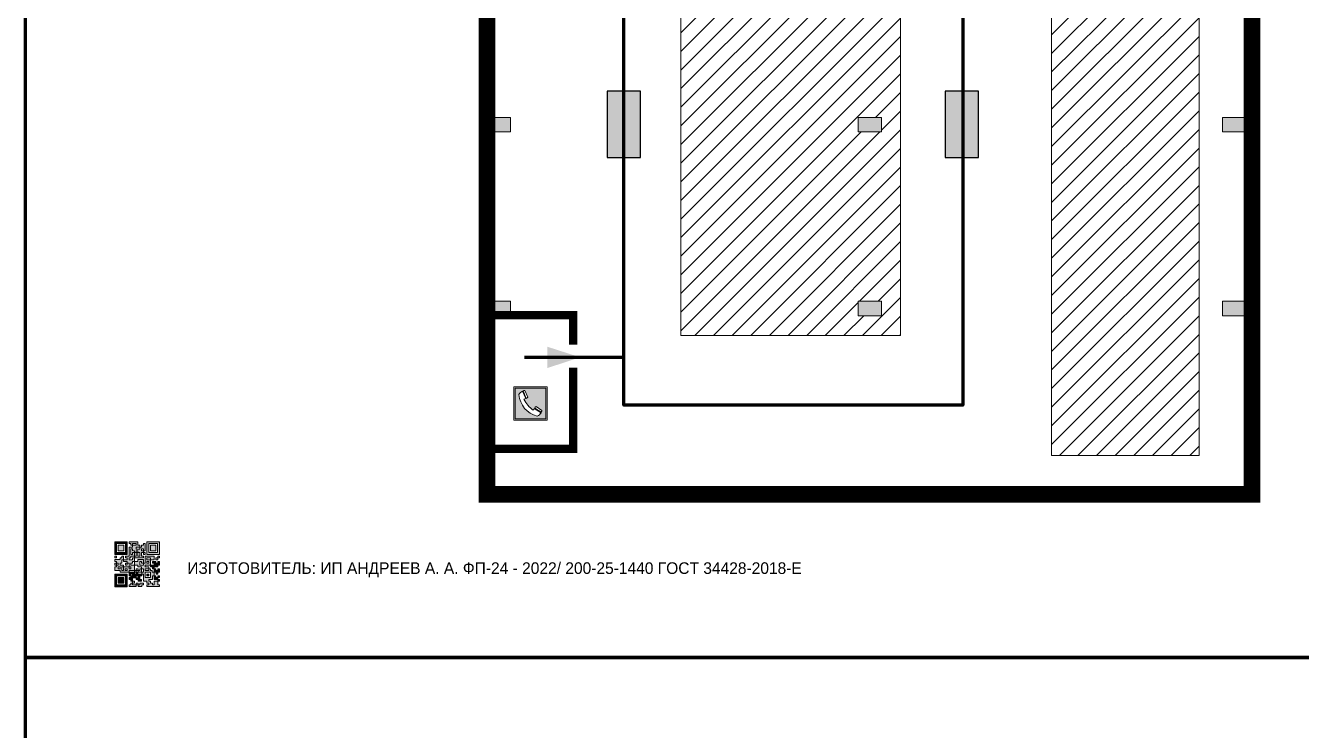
# Model space of a CAD drawing. Header units: millimetres. Extents: x 13114 to 67229, y 22859 to 38520.
# Drawn here: x 29931.4 to 30238.9, y 30482.2 to 30652.2 of the extents above; entities that cross this region are included whole.
import ezdxf

# ---------------------------------------------------------------- set-up
doc = ezdxf.new("R2010")
doc.units = ezdxf.units.MM
doc.layers.add('План_Штампы', color=7, linetype='Continuous')
doc.styles.add('обычный', font='arial.ttf')

# ---------------------------------------------------------------- blocks, each defined once
blk = doc.blocks.new('QR')
at = {"lineweight": 0}
h = blk.add_hatch(color=256, dxfattribs=at)
h.dxf.hatch_style = 1
h.paths.add_polyline_path([(9241.16, 2687.38), (9242.01, 2687.38), (9242.01, 2687.83), (9241.59, 2687.83), (9241.59, 2688.68), (9239.45, 2688.68), (9239.45, 2688.25), (9239.86, 2688.25), (9239.86, 2687.83), (9240.29, 2687.83), (9240.29, 2688.25), (9241.16, 2688.25), (9241.16, 2687.83), (9240.29, 2687.83), (9240.29, 2687.38), (9239.45, 2687.38), (9239.45, 2685.22), (9238.57, 2685.22), (9238.57, 2684.8), (9239.02, 2684.8), (9239.02, 2684.37), (9238.13, 2684.37), (9238.13, 2683.92), (9239.02, 2683.92), (9239.02, 2683.5), (9239.44, 2683.5), (9239.44, 2682.64), (9239.87, 2682.64), (9239.87, 2682.18), (9239.44, 2682.18), (9239.44, 2682.64), (9238.13, 2682.64), (9238.13, 2681.76), (9237.71, 2681.76), (9237.71, 2682.64), (9238.13, 2682.64), (9238.13, 2683.07), (9237.27, 2683.07), (9237.27, 2683.51), (9237.71, 2683.51), (9237.71, 2684.37), (9238.13, 2684.37), (9238.13, 2685.22), (9237.71, 2685.22), (9237.71, 2684.8), (9237.28, 2684.8), (9237.28, 2684.38), (9235.98, 2684.38), (9235.98, 2683.92), (9236.4, 2683.92), (9236.4, 2683.49), (9236.84, 2683.49), (9236.84, 2683.07), (9236.4, 2683.07), (9236.4, 2682.64), (9235.98, 2682.64), (9235.98, 2681.76), (9237.29, 2681.76), (9237.29, 2681.33), (9239.43, 2681.33), (9239.43, 2681.76), (9240.74, 2681.76), (9240.74, 2683.05), (9239.87, 2683.05), (9239.87, 2683.5), (9240.29, 2683.5), (9240.29, 2683.91), (9240.74, 2683.91), (9240.74, 2684.81), (9240.29, 2684.81), (9240.29, 2684.79), (9240.29, 2684.37), (9239.45, 2684.37), (9239.45, 2684.8), (9239.87, 2684.8), (9239.87, 2685.21), (9240.74, 2685.21), (9240.74, 2686.1), (9240.29, 2686.1), (9240.29, 2685.64), (9239.86, 2685.64), (9239.86, 2686.95), (9240.29, 2686.95), (9240.29, 2686.52), (9240.74, 2686.52), (9240.74, 2686.1), (9241.16, 2686.1), (9241.16, 2686.53), (9241.59, 2686.53), (9241.59, 2686.1), (9242.02, 2686.1), (9242.02, 2685.21), (9241.59, 2685.21), (9241.59, 2686.1), (9241.16, 2686.1), (9241.16, 2685.21), (9240.74, 2685.21), (9240.74, 2684.81), (9242.89, 2684.81), (9242.89, 2685.22), (9242.47, 2685.22), (9242.47, 2686.11), (9242.89, 2686.11), (9242.89, 2686.52), (9242.46, 2686.52), (9242.46, 2686.95), (9242.89, 2686.95), (9242.89, 2686.52), (9243.32, 2686.52), (9243.32, 2688.26), (9242.9, 2688.26), (9242.9, 2687.83), (9242.47, 2687.83), (9242.47, 2687.38), (9242.01, 2687.38), (9242.01, 2686.94), (9241.16, 2686.94)])
h.paths.add_polyline_path([(9239.02, 2682.18), (9239.02, 2681.76), (9238.54, 2681.76), (9238.54, 2682.18)], flags=16)
h.paths.add_polyline_path([(9237.27, 2682.65), (9237.27, 2682.19), (9236.83, 2682.19), (9236.83, 2682.65)], flags=16)
h = blk.add_hatch(color=256, dxfattribs=at)
h.dxf.hatch_style = 1
h.paths.add_polyline_path([(9238.15, 2687.83), (9236.83, 2687.83), (9236.83, 2686.52), (9238.15, 2686.52)], flags=0)
h.paths.add_polyline_path([(9239.01, 2685.65), (9239.01, 2688.68), (9235.98, 2688.68), (9235.98, 2685.65)])
h.paths.add_polyline_path([(9236.41, 2686.1), (9236.41, 2688.26), (9238.56, 2688.26), (9238.56, 2686.1)], flags=16)
h.paths.add_polyline_path([(9236.83, 2686.52), (9236.83, 2687.83), (9238.15, 2687.83), (9238.15, 2686.52)], flags=0)
h = blk.add_hatch(color=256, dxfattribs=at)
h.dxf.hatch_style = 1
h.paths.add_polyline_path([(9238.15, 2686.52), (9238.15, 2687.83), (9236.83, 2687.83), (9236.83, 2686.52)])
h.paths.add_polyline_path([(9245.91, 2686.52), (9245.91, 2687.83), (9244.59, 2687.83), (9244.59, 2686.52)], flags=0)
h.paths.add_polyline_path([(9246.77, 2685.65), (9246.77, 2688.68), (9243.74, 2688.68), (9243.74, 2685.65)])
h.paths.add_polyline_path([(9244.17, 2686.1), (9244.17, 2688.26), (9246.32, 2688.26), (9246.32, 2686.1)], flags=16)
h.paths.add_polyline_path([(9244.59, 2686.52), (9244.59, 2687.83), (9245.91, 2687.83), (9245.91, 2686.52)], flags=0)
h = blk.add_hatch(color=256, dxfattribs=at)
h.dxf.hatch_style = 1
h.paths.add_polyline_path([(9240.75, 2681.76), (9240.75, 2681.35), (9241.17, 2681.35), (9241.17, 2681.76)])
h.paths.add_polyline_path([(9241.6, 2682.18), (9241.17, 2682.18), (9241.17, 2681.76), (9241.6, 2681.76)])
h.paths.add_polyline_path([(9242.47, 2681.34), (9242.47, 2682.19), (9242.02, 2682.19), (9242.02, 2681.76), (9241.6, 2681.76), (9241.6, 2681.34)])
h.paths.add_polyline_path([(9239.87, 2678.3), (9239.44, 2678.3), (9239.44, 2677.89), (9241.17, 2677.89), (9241.17, 2678.3), (9240.28, 2678.3), (9240.28, 2678.73), (9239.87, 2678.73)])
h.paths.add_polyline_path([(9240.75, 2678.73), (9240.75, 2679.19), (9240.28, 2679.19), (9240.28, 2678.73)])
h.paths.add_polyline_path([(9241.6, 2678.73), (9241.17, 2678.73), (9241.17, 2678.3), (9241.6, 2678.3)])
h.paths.add_polyline_path([(9242.02, 2678.3), (9241.6, 2678.3), (9241.6, 2677.89), (9242.48, 2677.89), (9242.48, 2678.31), (9242.9, 2678.31), (9242.9, 2678.73), (9242.02, 2678.73)])
h.paths.add_polyline_path([(9246.36, 2684.37), (9246.36, 2684.79), (9245.93, 2684.79), (9245.93, 2684.37)])
h.paths.add_polyline_path([(9246.78, 2685.2), (9246.36, 2685.2), (9246.36, 2684.79), (9246.78, 2684.79)])
h.paths.add_polyline_path([(9245.91, 2687.83), (9244.59, 2687.83), (9244.59, 2686.52), (9245.91, 2686.52)])
h = blk.add_hatch(color=256, dxfattribs=at)
h.dxf.hatch_style = 1
h.paths.add_polyline_path([(9243.32, 2686.11), (9242.89, 2686.11), (9242.89, 2685.64), (9243.32, 2685.64)])
h.paths.add_polyline_path([(9239.02, 2683.07), (9239.02, 2683.5), (9238.56, 2683.5), (9238.56, 2683.07)])
h.paths.add_polyline_path([(9236.4, 2684.8), (9236.4, 2685.22), (9235.98, 2685.22), (9235.98, 2684.8)])
h.paths.add_polyline_path([(9236.4, 2683.07), (9236.4, 2683.49), (9235.98, 2683.49), (9235.98, 2683.07)])
h = blk.add_hatch(color=256, dxfattribs=at)
h.dxf.hatch_style = 1
h.paths.add_polyline_path([(9243.32, 2682.64), (9243.32, 2683.07), (9244.62, 2683.07), (9244.62, 2684.37), (9243.74, 2684.37), (9243.74, 2684.8), (9244.62, 2684.8), (9244.62, 2684.37), (9245.48, 2684.37), (9245.48, 2685.22), (9243.32, 2685.22), (9243.32, 2683.5), (9242.89, 2683.5), (9242.89, 2683.06), (9242.01, 2683.06), (9242.01, 2683.91), (9242.47, 2683.91), (9242.47, 2683.5), (9242.89, 2683.5), (9242.89, 2684.38), (9241.59, 2684.38), (9241.59, 2683.91), (9240.74, 2683.91), (9240.74, 2683.05), (9241.59, 2683.05), (9241.59, 2682.64), (9242.47, 2682.64), (9242.47, 2682.19), (9242.91, 2682.19), (9242.91, 2681.34), (9242.48, 2681.34), (9242.48, 2680.91), (9242.91, 2680.91), (9242.91, 2679.17), (9243.75, 2679.17), (9243.75, 2678.73), (9244.2, 2678.73), (9244.2, 2678.3), (9243.75, 2678.3), (9243.75, 2677.88), (9246.78, 2677.88), (9246.78, 2678.3), (9246.35, 2678.3), (9246.35, 2679.19), (9245.48, 2679.19), (9245.48, 2678.31), (9245.05, 2678.31), (9245.05, 2678.73), (9244.62, 2678.73), (9244.62, 2679.19), (9244.2, 2679.19), (9244.2, 2679.61), (9245.05, 2679.61), (9245.05, 2680.46), (9245.48, 2680.46), (9245.48, 2681.34), (9245.04, 2681.34), (9245.04, 2681.76), (9244.63, 2681.76), (9244.63, 2682.19), (9244.21, 2682.19), (9244.21, 2681.76), (9243.32, 2681.76), (9243.32, 2682.19), (9244.21, 2682.19), (9244.21, 2682.64)])
h.paths.add_polyline_path([(9243.75, 2683.49), (9243.75, 2683.92), (9244.21, 2683.92), (9244.21, 2683.49)], flags=16)
h.paths.add_polyline_path([(9243.32, 2681.34), (9244.63, 2681.34), (9244.63, 2680.04), (9243.32, 2680.04)], flags=16)
h.paths.add_polyline_path([(9243.76, 2680.89), (9244.18, 2680.89), (9244.18, 2680.48), (9243.76, 2680.48)], flags=0)
h = blk.add_hatch(color=256, dxfattribs=at)
h.dxf.hatch_style = 1
h.paths.add_polyline_path([(9235.98, 2680.9), (9235.98, 2677.86), (9239.02, 2677.86), (9239.02, 2680.9)])
h.paths.add_polyline_path([(9238.57, 2680.48), (9238.57, 2678.32), (9236.41, 2678.32), (9236.41, 2680.48)], flags=16)
h.paths.add_polyline_path([(9238.15, 2680.05), (9238.15, 2678.74), (9236.83, 2678.74), (9236.83, 2680.05)], flags=0)
h = blk.add_hatch(color=256, dxfattribs=at)
h.dxf.hatch_style = 1
h.paths.add_polyline_path([(9242.02, 2680.46), (9242.48, 2680.46), (9242.48, 2680.91), (9241.58, 2680.91), (9241.58, 2681.35), (9241.17, 2681.35), (9241.17, 2680.91), (9240.75, 2680.91), (9240.75, 2681.33), (9239.43, 2681.33), (9239.43, 2680.46), (9239.86, 2680.46), (9239.86, 2680.92), (9240.3, 2680.92), (9240.3, 2680.46), (9239.86, 2680.46), (9239.86, 2680.04), (9239.44, 2680.04), (9239.44, 2679.62), (9239.86, 2679.62), (9239.86, 2679.19), (9240.29, 2679.19), (9240.29, 2680.03), (9241.18, 2680.03), (9241.18, 2680.47), (9241.6, 2680.47), (9241.6, 2680.03), (9241.18, 2680.03), (9241.18, 2679.61), (9241.6, 2679.61), (9241.6, 2679.19), (9242.47, 2679.19), (9242.47, 2679.6), (9242.02, 2679.6)])
h = blk.add_hatch(color=256, dxfattribs=at)
h.dxf.hatch_style = 1
h.paths.add_polyline_path([(9244.18, 2680.48), (9244.18, 2680.89), (9243.76, 2680.89), (9243.76, 2680.48)])
h = blk.add_hatch(color=256, dxfattribs=at)
h.dxf.hatch_style = 1
h.paths.add_polyline_path([(9246.36, 2683.07), (9246.78, 2683.07), (9246.78, 2683.92), (9246.36, 2683.92), (9246.36, 2683.49), (9245.92, 2683.49), (9245.92, 2683.92), (9245.06, 2683.92), (9245.06, 2683.49), (9245.48, 2683.49), (9245.48, 2683.07), (9244.62, 2683.07), (9244.62, 2682.65), (9245.05, 2682.65), (9245.05, 2682.18), (9245.48, 2682.18), (9245.48, 2682.65), (9246.36, 2682.65)])
h.paths.add_polyline_path([(9246.78, 2682.18), (9246.36, 2682.18), (9246.36, 2681.75), (9245.92, 2681.75), (9245.92, 2682.18), (9245.48, 2682.18), (9245.48, 2681.34), (9245.48, 2681.34), (9245.94, 2681.34), (9245.94, 2680.91), (9246.36, 2680.91), (9246.36, 2681.34), (9246.78, 2681.34)])
h = blk.add_hatch(color=256, dxfattribs=at)
h.dxf.hatch_style = 1
h.paths.add_polyline_path([(9238.15, 2680.05), (9236.83, 2680.05), (9236.83, 2678.74), (9238.15, 2678.74)])
h = blk.add_hatch(color=256, dxfattribs=at)
h.dxf.hatch_style = 1
h.paths.add_polyline_path([(9245.93, 2680.04), (9245.93, 2680.46), (9245.48, 2680.46), (9245.48, 2679.62), (9246.35, 2679.62), (9246.35, 2680.04)])
h.paths.add_polyline_path([(9246.78, 2680.04), (9246.78, 2680.46), (9246.35, 2680.46), (9246.35, 2680.04)])
h.paths.add_polyline_path([(9246.78, 2679.18), (9246.78, 2679.62), (9246.35, 2679.62), (9246.35, 2679.18)])
for points in [[(9237.71, 2685.22), (9238.13, 2685.22), (9238.13, 2684.37), (9237.71, 2684.37), (9237.71, 2683.51), (9237.27, 2683.51), (9237.27, 2683.07), (9238.13, 2683.07), (9238.13, 2682.64), (9237.71, 2682.64), (9237.71, 2681.76), (9238.13, 2681.76), (9238.13, 2682.64), (9239.44, 2682.64), (9239.44, 2683.5), (9239.02, 2683.5), (9239.02, 2683.07), (9238.56, 2683.07), (9238.56, 2683.5), (9239.02, 2683.5), (9239.02, 2683.92), (9238.13, 2683.92), (9238.13, 2684.37), (9239.02, 2684.37), (9239.02, 2684.8), (9238.57, 2684.8), (9238.57, 2685.22), (9239.45, 2685.22), (9239.45, 2687.38), (9240.29, 2687.38), (9240.29, 2687.83), (9239.86, 2687.83), (9239.86, 2688.25), (9239.45, 2688.25), (9239.45, 2688.68), (9241.59, 2688.68), (9241.59, 2687.83), (9242.01, 2687.83), (9242.01, 2687.38), (9242.47, 2687.38), (9242.47, 2687.83), (9242.9, 2687.83), (9242.9, 2688.26), (9243.32, 2688.26), (9243.32, 2686.52), (9242.89, 2686.52), (9242.89, 2686.11), (9243.32, 2686.11), (9243.32, 2685.64), (9242.89, 2685.64), (9242.89, 2686.11), (9242.47, 2686.11), (9242.47, 2685.22), (9242.89, 2685.22), (9242.89, 2684.81), (9240.74, 2684.81), (9240.74, 2683.91), (9241.59, 2683.91), (9241.59, 2684.38), (9242.89, 2684.38), (9242.89, 2683.5), (9242.47, 2683.5), (9242.47, 2683.91), (9242.01, 2683.91), (9242.01, 2683.06), (9242.89, 2683.06), (9242.89, 2683.5), (9243.32, 2683.5), (9243.32, 2685.22), (9245.48, 2685.22), (9245.48, 2684.37), (9244.62, 2684.37), (9244.62, 2683.07), (9245.48, 2683.07), (9245.48, 2683.49), (9245.06, 2683.49), (9245.06, 2683.92), (9245.92, 2683.92), (9245.92, 2683.49), (9246.36, 2683.49), (9246.36, 2683.92), (9246.78, 2683.92), (9246.78, 2683.07), (9246.36, 2683.07), (9246.36, 2682.65), (9245.48, 2682.65), (9245.48, 2682.18), (9245.92, 2682.18), (9245.92, 2681.75), (9246.36, 2681.75), (9246.36, 2682.18), (9246.78, 2682.18), (9246.78, 2681.34), (9246.36, 2681.34), (9246.36, 2680.91), (9245.94, 2680.91), (9245.94, 2681.34), (9245.48, 2681.34), (9245.48, 2680.46), (9245.93, 2680.46), (9245.93, 2680.04), (9246.35, 2680.04), (9246.35, 2680.46), (9246.78, 2680.46), (9246.78, 2680.04), (9246.78, 2680.04), (9246.35, 2680.04), (9246.35, 2679.62), (9246.78, 2679.62), (9246.78, 2679.18), (9246.35, 2679.18), (9246.35, 2678.3), (9246.78, 2678.3), (9246.78, 2677.88), (9243.75, 2677.88), (9243.75, 2678.3), (9244.2, 2678.3), (9244.2, 2678.73), (9243.75, 2678.73), (9243.75, 2679.17), (9242.91, 2679.17), (9242.91, 2680.91), (9242.48, 2680.91), (9242.48, 2680.46), (9242.02, 2680.46), (9242.02, 2679.6), (9242.47, 2679.6), (9242.47, 2679.19), (9241.6, 2679.19), (9241.6, 2679.61), (9241.18, 2679.61), (9241.18, 2680.03), (9240.29, 2680.03), (9240.29, 2679.19), (9240.75, 2679.19), (9240.75, 2678.73), (9240.28, 2678.73), (9240.28, 2678.3), (9241.17, 2678.3), (9241.17, 2678.73), (9241.6, 2678.73), (9241.6, 2678.3), (9242.02, 2678.3), (9242.02, 2678.73), (9242.9, 2678.73), (9242.9, 2678.31), (9242.48, 2678.31), (9242.48, 2677.89), (9241.6, 2677.89), (9241.6, 2678.3), (9241.17, 2678.3), (9241.17, 2677.89), (9239.44, 2677.89), (9239.44, 2678.3), (9239.87, 2678.3), (9239.87, 2678.73), (9240.28, 2678.73), (9240.28, 2679.19), (9240.29, 2679.19), (9239.86, 2679.19), (9239.86, 2679.62), (9239.44, 2679.62), (9239.44, 2680.04), (9239.86, 2680.04), (9239.86, 2680.46), (9239.43, 2680.46), (9239.43, 2681.33), (9237.29, 2681.33), (9237.29, 2681.76), (9235.98, 2681.76), (9235.98, 2682.64), (9236.4, 2682.64), (9236.4, 2683.07), (9235.98, 2683.07), (9235.98, 2683.49), (9236.4, 2683.49), (9236.4, 2683.92), (9235.98, 2683.92), (9235.98, 2684.38), (9237.28, 2684.38), (9237.28, 2684.8), (9237.71, 2684.8), (9237.71, 2685.22), (9237.92, 2685.22)], [(9240.74, 2685.21), (9239.87, 2685.21), (9239.87, 2684.8), (9239.45, 2684.8), (9239.45, 2684.37), (9240.29, 2684.37), (9240.29, 2684.79), (9240.29, 2684.81), (9240.74, 2684.81), (9240.74, 2685.21), (9239.87, 2685.21)], [(9240.74, 2686.1), (9240.74, 2686.52), (9240.29, 2686.52), (9240.29, 2686.95), (9239.86, 2686.95), (9239.86, 2685.64), (9240.29, 2685.64), (9240.29, 2686.1), (9240.74, 2686.1), (9240.74, 2686.52)], [(9244.62, 2684.37), (9244.62, 2684.8), (9243.74, 2684.8), (9243.74, 2684.37), (9244.62, 2684.37)], [(9240.74, 2683.05), (9240.74, 2681.76), (9239.43, 2681.76), (9239.43, 2681.33), (9240.75, 2681.33), (9240.75, 2681.35), (9240.75, 2680.91), (9241.17, 2680.91), (9241.17, 2681.35), (9241.58, 2681.35), (9241.58, 2680.91), (9242.48, 2680.91), (9242.48, 2681.34), (9242.91, 2681.34), (9242.91, 2682.19), (9242.47, 2682.19), (9242.47, 2682.64), (9241.59, 2682.64), (9241.59, 2683.05), (9240.74, 2683.05)], [(9239.86, 2680.46), (9239.86, 2680.92), (9240.3, 2680.92), (9240.3, 2680.46), (9239.86, 2680.46)], [(9240.74, 2683.91), (9240.29, 2683.91), (9240.29, 2683.5), (9239.87, 2683.5), (9239.87, 2683.05), (9240.74, 2683.05), (9240.74, 2683.91)], [(9241.6, 2681.76), (9242.02, 2681.76), (9242.02, 2682.19), (9242.47, 2682.19), (9242.47, 2681.34), (9241.6, 2681.34), (9241.6, 2681.76)], [(9244.62, 2683.07), (9243.32, 2683.07), (9243.32, 2682.64), (9244.21, 2682.64), (9244.21, 2682.19), (9243.32, 2682.19), (9243.32, 2681.76), (9244.21, 2681.76), (9244.21, 2682.19), (9244.63, 2682.19), (9244.63, 2681.76), (9245.04, 2681.76), (9245.04, 2681.34), (9245.48, 2681.34)], [(9245.48, 2682.18), (9245.05, 2682.18), (9245.05, 2682.65), (9244.62, 2682.65), (9244.62, 2683.07)], [(9245.48, 2682.18), (9245.48, 2681.34)], [(9245.48, 2680.46), (9245.05, 2680.46), (9245.05, 2679.61), (9244.2, 2679.61), (9244.2, 2679.19), (9244.62, 2679.19), (9244.62, 2678.73), (9245.05, 2678.73), (9245.05, 2678.31), (9245.48, 2678.31), (9245.48, 2679.19), (9246.35, 2679.19), (9246.35, 2679.07)], [(9246.35, 2679.62), (9245.48, 2679.62), (9245.48, 2680.46)], [(9245.48, 2680.46), (9245.48, 2679.62), (9246.35, 2679.62), (9246.35, 2680.04), (9245.93, 2680.04), (9245.93, 2680.46), (9245.48, 2680.46), (9245.48, 2679.62)], [(9246.35, 2679.62), (9246.35, 2679.18)]]:
    blk.add_lwpolyline(points, dxfattribs=at)
for points in [[(9235.98, 2685.65), (9239.01, 2685.65), (9239.01, 2688.68), (9235.98, 2688.68)], [(9236.41, 2688.26), (9238.56, 2688.26), (9238.56, 2686.1), (9236.41, 2686.1)], [(9236.83, 2687.83), (9238.15, 2687.83), (9238.15, 2686.52), (9236.83, 2686.52)], [(9240.29, 2687.83), (9241.16, 2687.83), (9241.16, 2688.25), (9240.29, 2688.25)], [(9240.29, 2688.25), (9241.16, 2688.25), (9241.16, 2687.83), (9240.29, 2687.83)], [(9242.01, 2687.38), (9241.16, 2687.38), (9241.16, 2686.94), (9242.01, 2686.94)], [(9241.16, 2687.38), (9242.01, 2687.38), (9242.01, 2686.94), (9241.16, 2686.94)], [(9243.74, 2685.65), (9246.77, 2685.65), (9246.77, 2688.68), (9243.74, 2688.68)], [(9244.17, 2688.26), (9246.32, 2688.26), (9246.32, 2686.1), (9244.17, 2686.1)], [(9244.59, 2687.83), (9245.91, 2687.83), (9245.91, 2686.52), (9244.59, 2686.52)], [(9235.98, 2684.8), (9236.4, 2684.8), (9236.4, 2685.22), (9235.98, 2685.22)], [(9241.16, 2686.1), (9240.74, 2686.1), (9240.74, 2685.21), (9241.16, 2685.21)], [(9241.16, 2686.53), (9241.59, 2686.53), (9241.59, 2686.1), (9241.16, 2686.1)], [(9241.59, 2686.1), (9242.02, 2686.1), (9242.02, 2685.21), (9241.59, 2685.21)], [(9242.89, 2686.52), (9242.46, 2686.52), (9242.46, 2686.95), (9242.89, 2686.95)], [(9245.93, 2684.79), (9246.36, 2684.79), (9246.36, 2684.37), (9245.93, 2684.37)], [(9246.36, 2685.2), (9246.78, 2685.2), (9246.78, 2684.79), (9246.36, 2684.79)], [(9235.98, 2677.86), (9239.02, 2677.86), (9239.02, 2680.9), (9235.98, 2680.9)], [(9236.4, 2683.07), (9236.84, 2683.07), (9236.84, 2683.49), (9236.4, 2683.49)], [(9236.83, 2682.19), (9237.27, 2682.19), (9237.27, 2682.65), (9236.83, 2682.65)], [(9238.54, 2682.18), (9239.02, 2682.18), (9239.02, 2681.76), (9238.54, 2681.76)], [(9239.44, 2682.64), (9239.87, 2682.64), (9239.87, 2682.18), (9239.44, 2682.18)], [(9240.75, 2681.76), (9241.17, 2681.76), (9241.17, 2681.35), (9240.75, 2681.35)], [(9241.17, 2682.18), (9241.6, 2682.18), (9241.6, 2681.76), (9241.17, 2681.76)], [(9243.32, 2680.04), (9244.63, 2680.04), (9244.63, 2681.34), (9243.32, 2681.34)], [(9243.75, 2683.92), (9244.21, 2683.92), (9244.21, 2683.49), (9243.75, 2683.49)], [(9243.76, 2680.89), (9244.18, 2680.89), (9244.18, 2680.48), (9243.76, 2680.48)], [(9236.41, 2680.48), (9238.57, 2680.48), (9238.57, 2678.32), (9236.41, 2678.32)], [(9236.83, 2680.05), (9238.15, 2680.05), (9238.15, 2678.74), (9236.83, 2678.74)], [(9241.18, 2680.03), (9241.6, 2680.03), (9241.6, 2680.47), (9241.18, 2680.47)]]:
    blk.add_lwpolyline(points, close=True, dxfattribs=at)
blk = doc.blocks.new('A$C32E8229D')
at = {"true_color": 0xffffff}
blk.add_hatch(color=7, dxfattribs=at).paths.add_polyline_path([(0, 0), (0, -8), (16, -8), (16, 0)])
h = blk.add_hatch(color=126)
h.paths.add_polyline_path([(0.2, -0.2), (15.8, -0.2), (15.8, -7.8), (0.2, -7.8)])
h.paths.add_polyline_path([(13.49, -2.05), (12.08, -2.05), (11.37, -2.63, 0.162397), (11.29, -2.84), (11.29, -3.63), (10.35, -3.63), (10.35, -4.05), (11.68, -4.05), (11.68, -3.48), (12.26, -4.28), (11.29, -5.1), (11.29, -6.78), (11.85, -6.78), (11.85, -5.44), (12.8, -4.64), (12.8, -5.94), (14.46, -5.94), (14.46, -5.39), (13.45, -5.39), (13.45, -3.97), (12.46, -2.59), (13.15, -2.59), (13.69, -3.34), (14.18, -3)], flags=16)
h.paths.add_polyline_path([(10.74, -1.82, 1), (11.8, -1.82, 1)], flags=16)
h.paths.add_polyline_path([(9.39, -3.59), (5.99, -3.59), (6.56, -3.03), (5.91, -3.03), (5.1, -3.83), (5.91, -4.64), (6.56, -4.64), (5.99, -4.09), (9.39, -4.09)], flags=16)
h.paths.add_polyline_path([(4.29, -1.08), (1.72, -1.08), (1.72, -6.6), (4.29, -6.6)], flags=16)
at = {"color": 126}
blk.add_lwpolyline([(16, -8), (0, -8), (0, 0), (16, 0)], close=True, dxfattribs=at)
blk = doc.blocks.new('A$C456E1F9C')
at = {"lineweight": 5}
h = blk.add_hatch(color=242, dxfattribs=at)
h.paths.add_polyline_path([(0.51, -1.47), (0.51, -13.26), (12.29, -13.26), (12.29, -1.47)])
h.paths.add_polyline_path([(5.42, -4.95, -0.254479), (4.78, -5.4), (3.52, -2.53, -0.209735), (4.23, -2.4)], flags=16)
h.paths.add_polyline_path([(8.53, -8.6), (10.87, -10.17), (10.54, -10.76), (8.03, -9.13, -0.192251)], flags=16)
h.paths.add_polyline_path([(4.61, -5.49, 0.005518), (3.87, -5.72, 0.128647), (7.49, -10.01, 0.00809), (7.83, -9.33), (10.47, -10.97, -0.16736), (8.99, -12.25, -0.327862), (1.95, -3.95, -0.166952), (3.36, -2.62)], flags=16)
at = {"color": 242, "lineweight": 5}
for p, q in [((0, -13.77), (0, -0.97)), ((12.8, -0.97), (0, -0.97)), ((4.61, -5.49), (3.36, -2.62)), ((3.52, -2.53), (4.78, -5.4)), ((4.23, -2.4), (5.42, -4.95)), ((12.8, -13.77), (12.8, -0.97)), ((7.83, -9.33), (10.47, -10.97)), ((8.03, -9.13), (10.54, -10.76)), ((10.81, -10.12), (8.53, -8.6)), ((0, -13.77), (12.8, -13.77)), ((10.54, -10.76), (10.8, -10.3)), ((10.8, -10.3), (10.81, -10.12))]:
    blk.add_line(p, q, dxfattribs=at)
blk.add_lwpolyline([(0.51, -1.47), (12.29, -1.47), (12.29, -13.26), (0.51, -13.26)], close=True, dxfattribs=at)
for centre, radius, start, end in [((4.59, -5.34), 2.99, 114.2845, 152.1974), ((11.12, -3.31), 9.19, 183.9915, 256.6009), ((4.02, -3.27), 0.891, 76.3284, 123.7092), ((14.98, -39.1), 35.17, 107.1487, 108.4135), ((13.86, -0.94), 11.08, 205.5536, 234.8762), ((4.68, -4.59), 0.824, 276.9621, 334.0723), ((-13.31, 0.8), 23.44, 332.5487, 334.4027), ((8.94, -9.5), 0.989, 114.4092, 157.9388), ((7.87, -9.46), 3, 291.9291, 329.9329)]:
    blk.add_arc(centre, radius, start, end, dxfattribs=at)

msp = doc.modelspace()

# ---------------------------------------------------------------- hatches: boundary and pattern name
at = {"lineweight": 0}
h = msp.add_hatch(dxfattribs=at)
h.set_pattern_fill('ANSI31', color=256)
h.set_pattern_definition([(45, (-34864.015, 26107.2483), (-2.24506403, 2.24506403), [])])
h.paths.add_polyline_path([(30089.33, 30577.44), (30142.27, 30577.44), (30142.27, 30747.76), (30089.33, 30747.76)])
h.paths.add_polyline_path([(30132.05, 30629.97), (30137.67, 30629.97), (30137.67, 30626.49), (30132.05, 30626.49)], flags=16)
h.paths.add_polyline_path([(30132.05, 30672.65), (30132.05, 30676.12), (30137.67, 30676.12), (30137.67, 30672.65)], flags=16)
h.paths.add_polyline_path([(30132.05, 30585.67), (30137.67, 30585.67), (30137.67, 30582.19), (30132.05, 30582.19)], flags=16)
h.paths.add_polyline_path([(30178.66, 30548.52), (30214.19, 30548.52), (30214.19, 30710.2), (30178.66, 30710.2)])
h = msp.add_hatch(color=256, dxfattribs=at)
h.dxf.hatch_style = 1
h.paths.add_polyline_path([(30048.25, 30626.49), (30048.25, 30629.97), (30042.63, 30629.97), (30042.63, 30626.49)])
h = msp.add_hatch(color=256, dxfattribs=at)
h.dxf.hatch_style = 1
h.paths.add_polyline_path([(30137.67, 30626.49), (30137.67, 30629.97), (30132.05, 30629.97), (30132.05, 30626.49)])
h = msp.add_hatch(color=256, dxfattribs=at)
h.dxf.hatch_style = 1
h.paths.add_polyline_path([(30225.47, 30626.49), (30225.47, 30629.97), (30219.85, 30629.97), (30219.85, 30626.49)])
h = msp.add_hatch(color=256, dxfattribs=at)
h.dxf.hatch_style = 1
h.paths.add_polyline_path([(30048.25, 30582.19), (30048.25, 30585.67), (30042.63, 30585.67), (30042.63, 30582.19)])
h = msp.add_hatch(color=256, dxfattribs=at)
h.dxf.hatch_style = 1
h.paths.add_polyline_path([(30137.67, 30582.19), (30137.67, 30585.67), (30132.05, 30585.67), (30132.05, 30582.19)])
h = msp.add_hatch(color=256, dxfattribs=at)
h.dxf.hatch_style = 1
h.paths.add_polyline_path([(30225.47, 30582.19), (30225.47, 30585.67), (30219.85, 30585.67), (30219.85, 30582.19)])

# ---------------------------------------------------------------- linework, layer by layer
at = {"color": 1, "lineweight": 100}
for points in [[(29931.41, 30894.76), (30531.41, 30894.76), (30531.41, 30499.76), (29931.41, 30499.76)], [(29931.41, 30499.76), (30531.41, 30499.76), (30531.41, 30104.76), (29931.41, 30104.76)]]:
    msp.add_lwpolyline(points, close=True, dxfattribs=at)
at = {"lineweight": 0, "const_width": 4}
msp.add_lwpolyline([(30226.93, 30801.82), (30226.93, 30811.51), (30042.63, 30811.51), (30042.63, 30539.16), (30226.93, 30539.16), (30226.93, 30801.82)], dxfattribs=at)
at = {"color": 126, "lineweight": 100, "true_color": 0x008754}
for points in [[(30157.29, 30756.1), (30157.29, 30560.6), (30075.61, 30560.6), (30075.61, 30756.1)], [(30075.61, 30572.15), (30051.65, 30572.15)]]:
    msp.add_lwpolyline(points, dxfattribs=at)
at = {"lineweight": 0}
for points in [[(30142.27, 30747.76), (30089.33, 30747.76), (30089.33, 30577.44), (30142.27, 30577.44)], [(30178.66, 30710.2), (30214.19, 30710.2), (30214.19, 30548.52), (30178.66, 30548.52)], [(30048.25, 30629.97), (30048.25, 30626.49), (30042.63, 30626.49), (30042.63, 30629.97)], [(30137.67, 30629.97), (30137.67, 30626.49), (30132.05, 30626.49), (30132.05, 30629.97)], [(30225.47, 30629.97), (30225.47, 30626.49), (30219.85, 30626.49), (30219.85, 30629.97)], [(30048.25, 30585.67), (30048.25, 30582.19), (30042.63, 30582.19), (30042.63, 30585.67)], [(30137.67, 30585.67), (30137.67, 30582.19), (30132.05, 30582.19), (30132.05, 30585.67)], [(30225.47, 30585.67), (30225.47, 30582.19), (30219.85, 30582.19), (30219.85, 30585.67)]]:
    msp.add_lwpolyline(points, close=True, dxfattribs=at)
at = {"lineweight": 100, "const_width": 2}
for points in [[(30063.35, 30575.22), (30063.35, 30582.33), (30043.12, 30582.33)], [(30063.35, 30575.22), (30063.35, 30582.33)], [(30041.86, 30550.12), (30063.35, 30550.12), (30063.35, 30569.69)]]:
    msp.add_lwpolyline(points, dxfattribs=at)
at = {"layer": 'План_Штампы', "color": 126, "true_color": 0x008754}
msp.add_solid([(30057.16, 30569.58), (30057.17, 30574.71), (30065.05, 30572.17)], dxfattribs=at)

# ---------------------------------------------------------------- block references
at = {"xscale": 0.625, "yscale": 0.625, "zscale": 0.625}
msp.add_blockref('A$C456E1F9C', (30049.09, 30565.65), dxfattribs=at)
at = {"color": 22, "lineweight": 100, "true_color": 0xbb1e10}
msp.add_blockref('QR', (20716.92, 27839.01), dxfattribs=at)
at = {"layer": 'План_Штампы', "color": 126, "true_color": 0x008754, "xscale": -1, "rotation": 90}
for p in [(30071.56, 30636.3), (30153.03, 30636.3)]:
    msp.add_blockref('A$C32E8229D', p, dxfattribs=at)

# ---------------------------------------------------------------- texts
at = {"lineweight": 0, "insert": (30044.42, 30520.94), "char_height": 2.8, "width": 191.3484, "attachment_point": 5, "style": 'обычный'}
msp.add_mtext('\\pi-8.4,l8.4,t8.4;{\\fProxima Nova Rg|b0|i0|c204|p2;ИЗГОТОВИТЕЛЬ: ИП АНДРЕЕВ А. А.\\fProxima Nova Rg|b0|i0|c0|p2; \\fProxima Nova Rg|b0|i0|c204|p2;ФП-24 - 2022/ 200-25-1440 ГОСТ 34428-2018-Е\\H1.2266x; }', dxfattribs=at)

doc.saveas('drawing.dxf')
